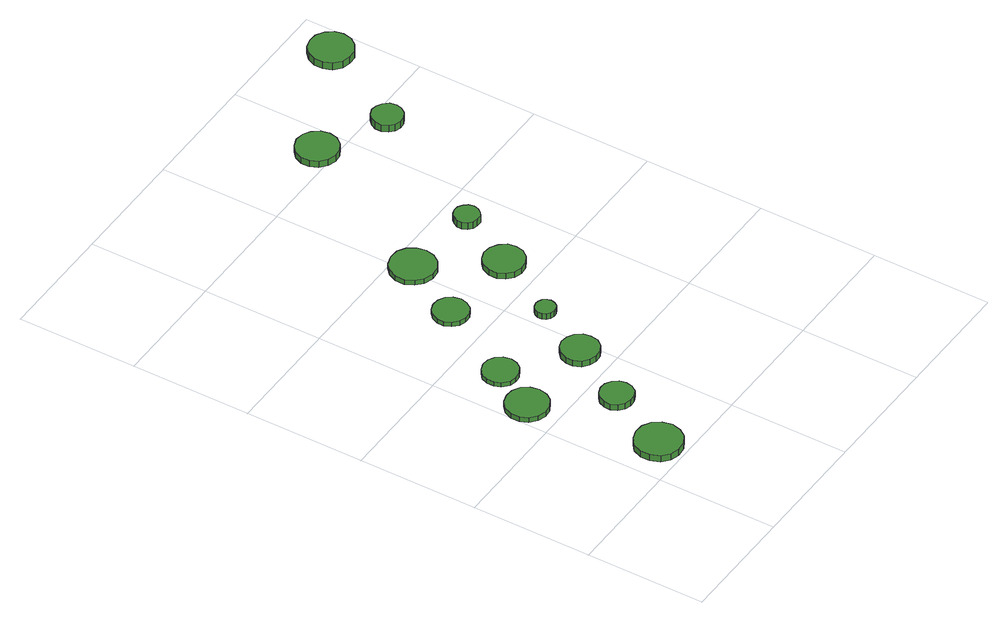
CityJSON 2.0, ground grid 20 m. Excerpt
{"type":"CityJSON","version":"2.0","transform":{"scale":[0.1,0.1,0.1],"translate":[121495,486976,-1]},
"CityObjects":{
"tree1":{"type":"SolitaryVegetationObject","attributes":{"function":"something"},"geometry":[{"type":"MultiSurface","lod":"1","boundaries":[[[0,1,2,3,4,5,6,7,8,9,10,11,12,13,14]],[[15,16,17,18,19,20,21,22,23,24,25,26,27,28,29]],[[0,29,28,1]],[[1,28,27,2]],[[2,27,26,3]],[[3,26,25,4]],[[4,25,24,5]],[[5,24,23,6]],[[6,23,22,7]],[[7,22,21,8]],[[8,21,20,9]],[[9,20,19,10]],[[10,19,18,11]],[[11,18,17,12]],[[12,17,16,13]],[[13,16,15,14]],[[14,15,29,0]]]}]},
"tree2":{"type":"SolitaryVegetationObject","attributes":{"function":"something"},"geometry":[{"type":"MultiSurface","lod":"1","boundaries":[[[30,31,32,33,34,35,36,37,38,39,40,41,42,43,44]],[[45,46,47,48,49,50,51,52,53,54,55,56,57,58,59]],[[30,59,58,31]],[[31,58,57,32]],[[32,57,56,33]],[[33,56,55,34]],[[34,55,54,35]],[[35,54,53,36]],[[36,53,52,37]],[[37,52,51,38]],[[38,51,50,39]],[[39,50,49,40]],[[40,49,48,41]],[[41,48,47,42]],[[42,47,46,43]],[[43,46,45,44]],[[44,45,59,30]]]}]},
"tree3":{"type":"SolitaryVegetationObject","attributes":{"function":"something"},"geometry":[{"type":"MultiSurface","lod":"1","boundaries":[[[60,61,62,63,64,65,66,67,68,69,70,71,72,73,74]],[[75,76,77,78,79,80,81,82,83,84,85,86,87,88,89]],[[60,89,88,61]],[[61,88,87,62]],[[62,87,86,63]],[[63,86,85,64]],[[64,85,84,65]],[[65,84,83,66]],[[66,83,82,67]],[[67,82,81,68]],[[68,81,80,69]],[[69,80,79,70]],[[70,79,78,71]],[[71,78,77,72]],[[72,77,76,73]],[[73,76,75,74]],[[74,75,89,60]]]}]},
"tree4":{"type":"SolitaryVegetationObject","attributes":{"function":"something"},"geometry":[{"type":"MultiSurface","lod":"1","boundaries":[[[90,91,92,93,94,95,96,97,98,99,100,101,102,103,104]],[[105,106,107,108,109,110,111,112,113,114,115,116,117,118,119]],[[90,119,118,91]],[[91,118,117,92]],[[92,117,116,93]],[[93,116,115,94]],[[94,115,114,95]],[[95,114,113,96]],[[96,113,112,97]],[[97,112,111,98]],[[98,111,110,99]],[[99,110,109,100]],[[100,109,108,101]],[[101,108,107,102]],[[102,107,106,103]],[[103,106,105,104]],[[104,105,119,90]]]}]},
"tree5":{"type":"SolitaryVegetationObject","attributes":{"function":"something"},"geometry":[{"type":"MultiSurface","lod":"1","boundaries":[[[120,121,122,123,124,125,126,127,128,129,130,131,132,133,134]],[[135,136,137,138,139,140,141,142,143,144,145,146,147,148,149]],[[120,149,148,121]],[[121,148,147,122]],[[122,147,146,123]],[[123,146,145,124]],[[124,145,144,125]],[[125,144,143,126]],[[126,143,142,127]],[[127,142,141,128]],[[128,141,140,129]],[[129,140,139,130]],[[130,139,138,131]],[[131,138,137,132]],[[132,137,136,133]],[[133,136,135,134]],[[134,135,149,120]]]}]},
"tree6":{"type":"SolitaryVegetationObject","attributes":{"function":"something"},"geometry":[{"type":"MultiSurface","lod":"1","boundaries":[[[150,151,152,153,154,155,156,157,158,159,160,161,162,163,164]],[[165,166,167,168,169,170,171,172,173,174,175,176,177,178,179]],[[150,179,178,151]],[[151,178,177,152]],[[152,177,176,153]],[[153,176,175,154]],[[154,175,174,155]],[[155,174,173,156]],[[156,173,172,157]],[[157,172,171,158]],[[158,171,170,159]],[[159,170,169,160]],[[160,169,168,161]],[[161,168,167,162]],[[162,167,166,163]],[[163,166,165,164]],[[164,165,179,150]]]}]},
"tree7":{"type":"SolitaryVegetationObject","attributes":{"function":"something"},"geometry":[{"type":"MultiSurface","lod":"1","boundaries":[[[180,181,182,183,184,185,186,187,188,189,190,191,192,193,194]],[[195,196,197,198,199,200,201,202,203,204,205,206,207,208,209]],[[180,209,208,181]],[[181,208,207,182]],[[182,207,206,183]],[[183,206,205,184]],[[184,205,204,185]],[[185,204,203,186]],[[186,203,202,187]],[[187,202,201,188]],[[188,201,200,189]],[[189,200,199,190]],[[190,199,198,191]],[[191,198,197,192]],[[192,197,196,193]],[[193,196,195,194]],[[194,195,209,180]]]}]},
"tree8":{"type":"SolitaryVegetationObject","attributes":{"function":"something"},"geometry":[{"type":"MultiSurface","lod":"1","boundaries":[[[210,211,212,213,214,215,216,217,218,219,220,221,222,223,224]],[[225,226,227,228,229,230,231,232,233,234,235,236,237,238,239]],[[210,239,238,211]],[[211,238,237,212]],[[212,237,236,213]],[[213,236,235,214]],[[214,235,234,215]],[[215,234,233,216]],[[216,233,232,217]],[[217,232,231,218]],[[218,231,230,219]],[[219,230,229,220]],[[220,229,228,221]],[[221,228,227,222]],[[222,227,226,223]],[[223,226,225,224]],[[224,225,239,210]]]}]},
"tree9":{"type":"SolitaryVegetationObject","attributes":{"function":"something"},"geometry":[{"type":"MultiSurface","lod":"1","boundaries":[[[240,241,242,243,244,245,246,247,248,249,250,251,252,253,254]],[[255,256,257,258,259,260,261,262,263,264,265,266,267,268,269]],[[240,269,268,241]],[[241,268,267,242]],[[242,267,266,243]],[[243,266,265,244]],[[244,265,264,245]],[[245,264,263,246]],[[246,263,262,247]],[[247,262,261,248]],[[248,261,260,249]],[[249,260,259,250]],[[250,259,258,251]],[[251,258,257,252]],[[252,257,256,253]],[[253,256,255,254]],[[254,255,269,240]]]}]},
"tree10":{"type":"SolitaryVegetationObject","attributes":{"function":"something"},"geometry":[{"type":"MultiSurface","lod":"1","boundaries":[[[270,271,272,273,274,275,276,277,278,279,280,281,282,283,284]],[[285,286,287,288,289,290,291,292,293,294,295,296,297,298,299]],[[270,299,298,271]],[[271,298,297,272]],[[272,297,296,273]],[[273,296,295,274]],[[274,295,294,275]],[[275,294,293,276]],[[276,293,292,277]],[[277,292,291,278]],[[278,291,290,279]],[[279,290,289,280]],[[280,289,288,281]],[[281,288,287,282]],[[282,287,286,283]],[[283,286,285,284]],[[284,285,299,270]]]}]},
"tree11":{"type":"SolitaryVegetationObject","attributes":{"function":"something"},"geometry":[{"type":"MultiSurface","lod":"1","boundaries":[[[300,301,302,303,304,305,306,307,308,309,310,311,312,313,314]],[[315,316,317,318,319,320,321,322,323,324,325,326,327,328,329]],[[300,329,328,301]],[[301,328,327,302]],[[302,327,326,303]],[[303,326,325,304]],[[304,325,324,305]],[[305,324,323,306]],[[306,323,322,307]],[[307,322,321,308]],[[308,321,320,309]],[[309,320,319,310]],[[310,319,318,311]],[[311,318,317,312]],[[312,317,316,313]],[[313,316,315,314]],[[314,315,329,300]]]}]},
"tree12":{"type":"SolitaryVegetationObject","attributes":{"function":"something"},"geometry":[{"type":"MultiSurface","lod":"1","boundaries":[[[330,331,332,333,334,335,336,337,338,339,340,341,342,343,344]],[[345,346,347,348,349,350,351,352,353,354,355,356,357,358,359]],[[330,359,358,331]],[[331,358,357,332]],[[332,357,356,333]],[[333,356,355,334]],[[334,355,354,335]],[[335,354,353,336]],[[336,353,352,337]],[[337,352,351,338]],[[338,351,350,339]],[[339,350,349,340]],[[340,349,348,341]],[[341,348,347,342]],[[342,347,346,343]],[[343,346,345,344]],[[344,345,359,330]]]}]},
"tree13":{"type":"SolitaryVegetationObject","attributes":{"function":"something"},"geometry":[{"type":"MultiSurface","lod":"1","boundaries":[[[360,361,362,363,364,365,366,367,368,369,370,371,372,373,374]],[[375,376,377,378,379,380,381,382,383,384,385,386,387,388,389]],[[360,389,388,361]],[[361,388,387,362]],[[362,387,386,363]],[[363,386,385,364]],[[364,385,384,365]],[[365,384,383,366]],[[366,383,382,367]],[[367,382,381,368]],[[368,381,380,369]],[[369,380,379,370]],[[370,379,378,371]],[[371,378,377,372]],[[372,377,376,373]],[[373,376,375,374]],[[374,375,389,360]]]}]}
},
"vertices":[
[106,44,18],[102,60,18],[93,73,18],[79,81,18],[63,82,18],[48,77,18],[36,67,18],[30,52,18],[30,36,18],[36,21,18],[48,11,18],[63,6,18],[79,7,18],[93,15,18],[102,28,18],[102,28,6],[93,15,6],[79,7,6],[63,6,6],[48,11,6],[36,21,6],[30,36,6],[30,52,6],[36,67,6],[48,77,6],[63,82,6],[79,81,6],[93,73,6],[102,60,6],[106,44,6],
[70,256,15],[67,270,15],[59,282,15],[46,289,15],[32,290,15],[18,286,15],[7,276,15],[1,263,15],[1,248,15],[7,235,15],[18,225,15],[32,221,15],[46,222,15],[59,230,15],[67,241,15],[67,241,6],[59,230,6],[46,222,6],[32,221,6],[18,225,6],[7,235,6],[1,248,6],[1,263,6],[7,276,6],[18,286,6],[32,290,6],[46,289,6],[59,282,6],[67,270,6],[70,256,6],
[150,153,17],[148,164,17],[141,173,17],[131,179,17],[120,180,17],[109,176,17],[101,169,17],[96,158,17],[96,147,17],[101,137,17],[109,129,17],[120,126,17],[131,127,17],[141,132,17],[148,142,17],[148,142,6],[141,132,6],[131,127,6],[120,126,6],[109,129,6],[101,137,6],[96,147,6],[96,158,6],[101,169,6],[109,176,6],[120,180,6],[131,179,6],[141,173,6],[148,164,6],[150,153,6],
[107,329,14],[104,341,14],[97,351,14],[86,357,14],[74,358,14],[63,354,14],[53,346,14],[49,335,14],[49,323,14],[53,312,14],[63,303,14],[74,300,14],[86,301,14],[97,307,14],[104,317,14],[104,317,6],[97,307,6],[86,301,6],[74,300,6],[63,303,6],[53,312,6],[49,323,6],[49,335,6],[53,346,6],[63,354,6],[74,358,6],[86,357,6],[97,351,6],[104,341,6],[107,329,6],
[211,254,17],[209,266,17],[201,277,17],[190,283,17],[177,285,17],[165,281,17],[155,272,17],[150,260,17],[150,247,17],[155,235,17],[165,227,17],[177,223,17],[190,224,17],[201,230,17],[209,241,17],[209,241,6],[201,230,6],[190,224,6],[177,223,6],[165,227,6],[155,235,6],[150,247,6],[150,260,6],[155,272,6],[165,281,6],[177,285,6],[190,283,6],[201,277,6],[209,266,6],[211,254,6],
[182,464,14],[179,476,14],[172,486,14],[161,492,14],[149,493,14],[138,489,14],[129,481,14],[124,470,14],[124,458,14],[129,447,14],[138,439,14],[149,435,14],[161,436,14],[172,442,14],[179,452,14],[179,452,6],[172,442,6],[161,436,6],[149,435,6],[138,439,6],[129,447,6],[124,458,6],[124,470,6],[129,481,6],[138,489,6],[149,493,6],[161,492,6],[172,486,6],[179,476,6],[182,464,6],
[248,347,17],[246,353,17],[242,359,17],[236,362,17],[230,363,17],[223,361,17],[218,356,17],[215,350,17],[215,343,17],[218,337,17],[223,332,17],[230,330,17],[236,331,17],[242,334,17],[246,340,17],[246,340,6],[242,334,6],[236,331,6],[230,330,6],[223,332,6],[218,337,6],[215,343,6],[215,350,6],[218,356,6],[223,361,6],[230,363,6],[236,362,6],[242,359,6],[246,353,6],[248,347,6],
[246,566,15],[243,581,15],[234,594,15],[221,602,15],[205,603,15],[190,598,15],[179,588,15],[172,574,15],[172,558,15],[179,544,15],[190,534,15],[205,529,15],[221,530,15],[234,538,15],[243,551,15],[243,551,6],[234,538,6],[221,530,6],[205,529,6],[190,534,6],[179,544,6],[172,558,6],[172,574,6],[179,588,6],[190,598,6],[205,603,6],[221,602,6],[234,594,6],[243,581,6],[246,566,6],
[323,456,17],[321,470,17],[312,481,17],[300,488,17],[286,490,17],[273,485,17],[263,476,17],[257,463,17],[257,449,17],[263,437,17],[273,427,17],[286,423,17],[300,425,17],[312,431,17],[321,443,17],[321,443,6],[312,431,6],[300,425,6],[286,423,6],[273,427,6],[263,437,6],[257,449,6],[257,463,6],[263,476,6],[273,485,6],[286,490,6],[300,488,6],[312,481,6],[321,470,6],[323,456,6],
[363,555,21],[361,564,21],[356,570,21],[349,575,21],[340,576,21],[332,573,21],[326,567,21],[322,559,21],[322,551,21],[326,543,21],[332,537,21],[340,535,21],[349,535,21],[356,540,21],[361,547,21],[361,547,8],[356,540,8],[349,535,8],[340,535,8],[332,537,8],[326,543,8],[322,551,8],[322,559,8],[326,567,8],[332,573,8],[340,576,8],[349,575,8],[356,570,8],[361,564,8],[363,555,8],
[383,822,26],[380,836,26],[371,848,26],[359,855,26],[345,857,26],[331,852,26],[320,842,26],[314,829,26],[314,815,26],[320,802,26],[331,792,26],[345,788,26],[359,789,26],[371,796,26],[380,808,26],[380,808,14],[371,796,14],[359,789,14],[345,788,14],[331,792,14],[320,802,14],[314,815,14],[314,829,14],[320,842,14],[331,852,14],[345,857,14],[359,855,14],[371,848,14],[380,836,14],[383,822,14],
[490,772,26],[488,783,26],[481,791,26],[472,796,26],[462,798,26],[452,794,26],[444,787,26],[440,778,26],[440,767,26],[444,757,26],[452,750,26],[462,747,26],[472,748,26],[481,753,26],[488,762,26],[488,762,13],[481,753,13],[472,748,13],[462,747,13],[452,750,13],[444,757,13],[440,767,13],[440,778,13],[444,787,13],[452,794,13],[462,798,13],[472,796,13],[481,791,13],[488,783,13],[490,772,13],
[590,928,20],[587,942,20],[578,954,20],[565,962,20],[550,963,20],[536,959,20],[525,949,20],[519,935,20],[519,920,20],[525,906,20],[536,896,20],[550,892,20],[565,893,20],[578,901,20],[587,913,20],[587,913,7],[578,901,7],[565,893,7],[550,892,7],[536,896,7],[525,906,7],[519,920,7],[519,935,7],[525,949,7],[536,959,7],[550,963,7],[565,962,7],[578,954,7],[587,942,7],[590,928,7]
]}
